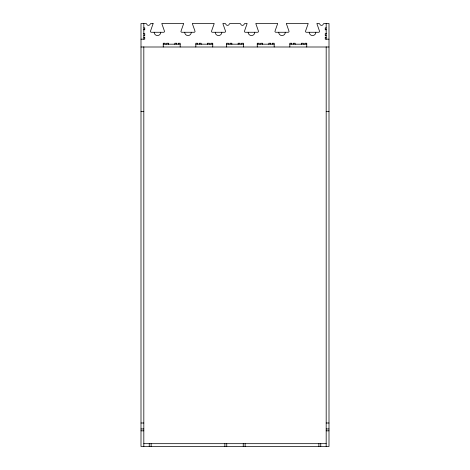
<?xml version="1.0" encoding="UTF-8"?>
<svg xmlns="http://www.w3.org/2000/svg" width="470" height="470" viewBox="0 0 470 470"><rect width="100%" height="100%" fill="white"/><g stroke="black" fill="none" stroke-linecap="round" stroke-linejoin="round"><path stroke-width="0.7" d="M143.82 27.889L144.76 27.889L144.76 29.769L143.585 29.769M326.18 27.889L325.24 27.889L325.24 29.769L326.415 29.769M143.585 33.681L144.76 33.681L144.76 35.561L143.82 35.561M326.415 33.681L325.24 33.681L325.24 35.561L326.18 35.561M143.82 37.289L144.76 37.289L144.76 39.169L141 39.169M326.18 37.289L325.24 37.289L325.24 39.169L329 39.169M163.249 44.18L180.169 44.18M195.831 44.18L212.751 44.18M226.54 44.18L243.46 44.18M257.249 44.18L274.169 44.18M289.831 44.18L306.751 44.18M141 47L329 47M141 111.625L143.82 111.625M326.18 111.625L329 111.625M141 423L143.82 423M326.18 423L329 423M141 428.951L143.82 428.951M326.18 428.951L329 428.951M141 430.831L143.82 430.831M326.18 430.831L329 430.831M143.82 443.68L326.18 443.68M326.18 23.5L326.18 39.286M326.18 46.765L326.18 446.5M320.757 443.68L320.757 446.5M318.877 443.68L318.877 446.5M306.751 47L306.751 43.24L304.871 43.24L304.871 44.18M303.309 44.18L303.309 43.24L301.429 43.24L301.429 44.356M295.16 44.356L295.16 43.24L293.28 43.24L293.28 44.18M291.711 44.18L291.711 43.24L289.831 43.24L289.831 47M274.169 47L274.169 43.24L272.289 43.24L272.289 44.18M270.72 44.18L270.72 43.24L268.84 43.24L268.84 44.356M262.571 44.356L262.571 43.24L260.691 43.24L260.691 44.18M259.129 44.18L259.129 43.24L257.249 43.24L257.249 47M245.123 443.68L245.123 446.5M243.46 47L243.46 43.24L241.58 43.24L241.58 44.18M243.243 443.68L243.243 446.5M240.011 44.18L240.011 43.24L238.131 43.24L238.131 44.356M231.869 44.356L231.869 43.24L229.989 43.24L229.989 44.18M228.42 44.18L228.42 43.24L226.54 43.24L226.54 47M226.757 443.68L226.757 446.5M224.877 443.68L224.877 446.5M212.751 47L212.751 43.24L210.871 43.24L210.871 44.18M209.309 44.18L209.309 43.24L207.429 43.24L207.429 44.356M201.16 44.356L201.16 43.24L199.28 43.24L199.28 44.18M197.711 44.18L197.711 43.24L195.831 43.24L195.831 47M180.169 47L180.169 43.24L178.289 43.24L178.289 44.18M176.72 44.18L176.72 43.24L174.84 43.24L174.84 44.356M168.571 44.356L168.571 43.24L166.691 43.24L166.691 44.18M165.129 44.18L165.129 43.24L163.249 43.24L163.249 47M151.123 443.68L151.123 446.5M149.243 443.68L149.243 446.5M143.82 23.5L143.82 39.286M143.82 46.765L143.82 446.5M315.822 32.271A3.29 3.29 0 0 1 312.532 35.561A3.29 3.29 0 0 1 309.242 32.271M285.29 32.271A3.29 3.29 0 0 1 282 35.561A3.29 3.29 0 0 1 278.71 32.271M254.758 32.271A3.29 3.29 0 0 1 251.468 35.561A3.29 3.29 0 0 1 248.178 32.271M221.822 32.271A3.29 3.29 0 0 1 218.532 35.561A3.29 3.29 0 0 1 215.242 32.271M191.29 32.271A3.29 3.29 0 0 1 188 35.561A3.29 3.29 0 0 1 184.71 32.271M160.758 32.271A3.29 3.29 0 0 1 157.468 35.561A3.29 3.29 0 0 1 154.178 32.271M153.061 23.77L150.418 31.331A0.94 0.94 0 0 0 151.358 32.271L163.578 32.271A0.94 0.94 0 0 0 164.518 31.331L161.868 23.77A0.94 0.94 0 0 1 161.827 23.5L183.635 23.5A0.94 0.94 0 0 1 183.6 23.77L180.95 31.331A0.94 0.94 0 0 0 181.89 32.271L194.11 32.271A0.94 0.94 0 0 0 195.05 31.331L192.4 23.77A0.94 0.94 0 0 1 192.365 23.5L214.173 23.5A0.94 0.94 0 0 1 214.132 23.77L211.482 31.331A0.94 0.94 0 0 0 212.422 32.271L224.642 32.271A0.94 0.94 0 0 0 225.582 31.331L222.939 23.77A0.94 0.94 0 0 1 222.898 23.5L224.877 23.5A0.94 0.94 0 0 1 225.764 24.129A1.88 1.88 0 0 0 229.313 24.129A0.94 0.94 0 0 1 230.2 23.5L239.8 23.5A0.94 0.94 0 0 1 240.687 24.129A1.88 1.88 0 0 0 244.236 24.129A0.94 0.94 0 0 1 245.123 23.5L247.103 23.5A0.94 0.94 0 0 1 247.061 23.77L244.418 31.331A0.94 0.94 0 0 0 245.358 32.271L257.578 32.271A0.94 0.94 0 0 0 258.518 31.331L255.868 23.77A0.94 0.94 0 0 1 255.827 23.5L277.635 23.5A0.94 0.94 0 0 1 277.6 23.77L274.95 31.331A0.94 0.94 0 0 0 275.89 32.271L288.11 32.271A0.94 0.94 0 0 0 289.05 31.331L286.4 23.77A0.94 0.94 0 0 1 286.365 23.5L308.173 23.5A0.94 0.94 0 0 1 308.132 23.77L305.482 31.331A0.94 0.94 0 0 0 306.422 32.271L318.642 32.271A0.94 0.94 0 0 0 319.582 31.331L316.939 23.77A0.94 0.94 0 0 1 316.897 23.5L318.877 23.5A0.94 0.94 0 0 1 319.764 24.129A1.88 1.88 0 0 0 323.313 24.129A0.94 0.94 0 0 1 324.2 23.5L329 23.5L329 446.5L141 446.5L141 23.5L145.8 23.5A0.94 0.94 0 0 1 146.687 24.129A1.88 1.88 0 0 0 150.236 24.129A0.94 0.94 0 0 1 151.123 23.5L153.103 23.5A0.94 0.94 0 0 1 153.061 23.77"/></g></svg>
